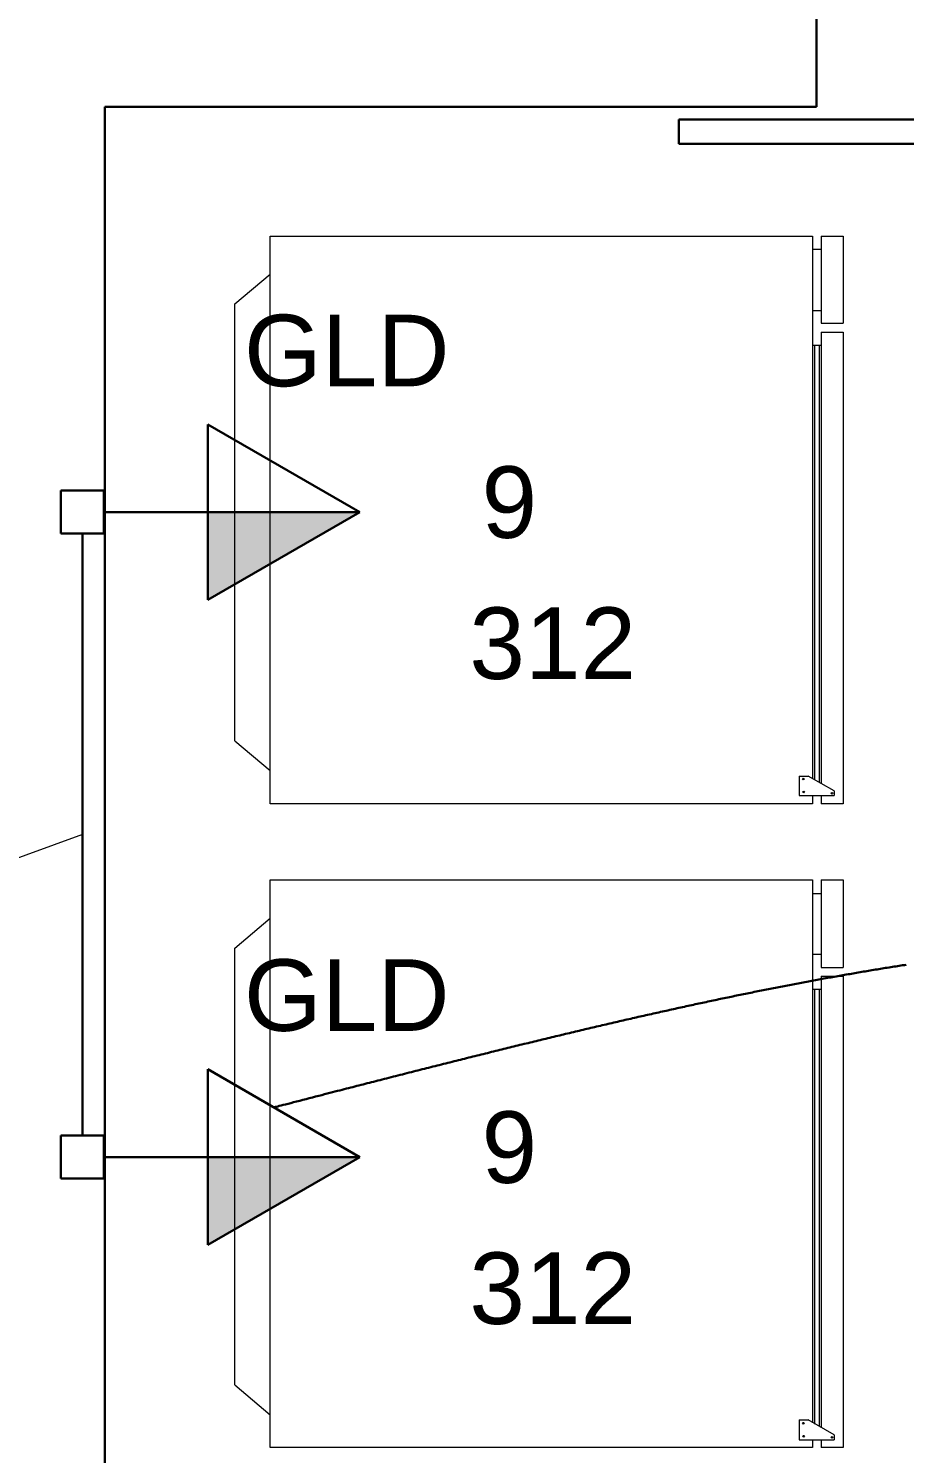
# Model space of a CAD drawing. Header units: millimetres. Extents: x 0 to 55.3, y 20.8 to 61.4.
# Drawn here: x 1.556 to 2.636, y 41.715 to 43.472 of the extents above; entities that cross this region are included whole.
import ezdxf

# ---------------------------------------------------------------- set-up
doc = ezdxf.new("R2010")
doc.units = ezdxf.units.MM
for name, color, linetype, lineweight in [('ARQ_-_ALV_5', 1, 'Continuous', 30), ('ARQ_-_PORTA_2', 2, 'Continuous', 30), ('BLOCOS', 8, 'Continuous', 5), ('EL-Condutos', 4, 'Continuous', 30), ('EL-Textos_fios', 2, 'Continuous', 20), ('EL-Textos_pontos', 2, 'Continuous', 30), ('P-SIMBOL', 3, 'Continuous', 30)]:
    doc.layers.add(name, color=color, linetype=linetype, lineweight=lineweight)
doc.styles.add('Arial', font='Arial')

msp = doc.modelspace()

# ---------------------------------------------------------------- hatches: boundary and pattern name
at = {"layer": 'P-SIMBOL', "linetype": 'Continuous'}
for points in [[(1.777017, 42.875649), (1.964517, 42.875649), (1.777017, 42.767399)], [(1.777027, 42.080299), (1.964527, 42.080299), (1.777027, 41.972049)]]:
    msp.add_hatch(color=256, dxfattribs=at).paths.add_polyline_path(points)

# ---------------------------------------------------------------- linework, layer by layer
at = {"layer": 'ARQ_-_ALV_5'}
for p, q in [((2.528002, 43.525499), (2.528002, 43.375499)), ((1.650002, 41.575499), (1.650002, 43.375499)), ((2.528002, 43.375499), (1.650002, 43.375499))]:
    msp.add_line(p, q, dxfattribs=at)
at = {"layer": 'ARQ_-_PORTA_2'}
for p, q in [((2.358002, 43.329999), (2.358002, 43.359999)), ((2.358002, 43.359999), (3.358002, 43.359999)), ((3.358002, 43.329999), (2.358002, 43.329999))]:
    msp.add_line(p, q, dxfattribs=at)
at = {"layer": 'BLOCOS', "color": 8}
for p, q in [((1.854002, 42.515999), (1.854002, 43.215999)), ((1.854002, 43.215999), (2.523002, 43.215999)), ((2.523002, 43.215999), (2.523002, 42.546999)), ((2.523002, 43.199999), (2.533502, 43.199999)), ((2.533502, 43.215999), (2.533502, 43.108499)), ((2.533502, 43.215999), (2.560502, 43.215999)), ((2.560502, 43.215999), (2.560502, 43.108499)), ((2.523002, 43.124499), (2.533502, 43.124499)), ((2.533502, 43.108499), (2.560502, 43.108499)), ((2.533502, 43.097499), (2.533502, 42.540999)), ((2.533502, 43.097499), (2.560502, 43.097499)), ((2.560502, 43.097499), (2.560502, 42.515999)), ((2.523002, 43.081499), (2.533502, 43.081499)), ((2.525502, 43.081499), (2.525502, 42.545499)), ((2.531002, 43.081499), (2.531002, 42.542499)), ((2.506502, 42.549999), (2.506502, 42.525999)), ((2.506502, 42.549999), (2.517502, 42.549999)), ((2.549502, 42.531999), (2.517502, 42.549999)), ((2.549502, 42.531999), (2.549502, 42.525999)), ((2.523002, 42.515999), (1.854002, 42.515999)), ((2.506502, 42.525999), (2.549502, 42.525999)), ((2.523002, 42.525999), (2.523002, 42.515999)), ((2.533502, 42.525999), (2.533502, 42.515999)), ((2.560502, 42.515999), (2.533502, 42.515999)), ((1.854002, 41.721999), (1.854002, 42.421999)), ((1.854002, 42.421999), (2.523002, 42.421999)), ((2.523002, 42.421999), (2.523002, 41.752499)), ((2.533502, 42.421999), (2.533502, 42.313999)), ((2.533502, 42.421999), (2.560502, 42.421999)), ((2.560502, 42.421999), (2.560502, 42.313999)), ((2.523002, 42.405499), (2.533502, 42.405499)), ((2.523002, 42.330499), (2.533502, 42.330499)), ((2.533502, 42.313999), (2.560502, 42.313999)), ((2.533502, 42.303499), (2.533502, 41.746499)), ((2.533502, 42.303499), (2.560502, 42.303499)), ((2.560502, 42.303499), (2.560502, 41.721999)), ((2.523002, 42.287499), (2.533502, 42.287499)), ((2.525502, 42.287499), (2.525502, 41.750999)), ((2.531002, 42.287499), (2.531002, 41.747999)), ((2.506502, 41.755999), (2.506502, 41.731499)), ((2.506502, 41.755999), (2.517502, 41.755999)), ((2.549502, 41.737499), (2.517502, 41.755999)), ((2.506502, 41.731499), (2.549502, 41.731499)), ((2.523002, 41.731499), (2.523002, 41.721999)), ((2.533502, 41.731499), (2.533502, 41.721999)), ((2.549502, 41.737499), (2.549502, 41.731499)), ((2.523002, 41.721999), (1.854002, 41.721999)), ((2.560502, 41.721999), (2.533502, 41.721999))]:
    msp.add_line(p, q, dxfattribs=at)
at = {"layer": 'BLOCOS'}
for p, q in [((1.810502, 43.132499), (1.854002, 43.168999)), ((1.810502, 42.593499), (1.810502, 43.132499)), ((1.810502, 42.593499), (1.854002, 42.556999)), ((1.810502, 42.337999), (1.854002, 42.374999)), ((1.810502, 41.799499), (1.810502, 42.337999)), ((1.810502, 41.799499), (1.854002, 41.762499))]:
    msp.add_line(p, q, dxfattribs=at)
at = {"layer": 'BLOCOS', "color": 8}
for centre in [(2.511502, 42.546499), (2.512002, 42.530499), (2.547002, 42.528999), (2.511502, 41.751999), (2.512002, 41.735999), (2.547002, 41.734499)]:
    msp.add_circle(centre, 0.001012, dxfattribs=at)
at = {"layer": 'EL-Condutos', "linetype": 'Continuous', "flags": 128}
for points in [[(1.622501, 42.106228), (1.622501, 42.106379), (1.622501, 42.106815), (1.622501, 42.10752), (1.622501, 42.108472), (1.622501, 42.109652), (1.622501, 42.111041), (1.622501, 42.112619), (1.622501, 42.114367), (1.622501, 42.116264), (1.622501, 42.118292), (1.622501, 42.120431), (1.622501, 42.122662), (1.622501, 42.124964), (1.622501, 42.127318), (1.622501, 42.129705), (1.622501, 42.132105), (1.622501, 42.134498), (1.622501, 42.136866), (1.622501, 42.139187), (1.622501, 42.141444), (1.622501, 42.143489), (1.622501, 42.145465), (1.622501, 42.147375), (1.622501, 42.149225), (1.622501, 42.151019), (1.622501, 42.152762), (1.622501, 42.15446), (1.622501, 42.156116), (1.622501, 42.157735), (1.622501, 42.159323), (1.622501, 42.160884), (1.622501, 42.162422), (1.622501, 42.163943), (1.622501, 42.165451), (1.622501, 42.166952), (1.622501, 42.168449), (1.622501, 42.169948), (1.622501, 42.171453), (1.622501, 42.172969), (1.6225, 42.174501), (1.6225, 42.175958), (1.6225, 42.177432), (1.6225, 42.178922), (1.6225, 42.180426), (1.6225, 42.181944), (1.6225, 42.183475), (1.6225, 42.185017), (1.6225, 42.186569), (1.6225, 42.188129), (1.6225, 42.189698), (1.6225, 42.191273), (1.6225, 42.192853), (1.6225, 42.194438), (1.6225, 42.196026), (1.6225, 42.197616), (1.6225, 42.199206), (1.6225, 42.200796), (1.6225, 42.202385), (1.6225, 42.203971), (1.6225, 42.205553), (1.6225, 42.207037), (1.6225, 42.208516), (1.6225, 42.209991), (1.6225, 42.211463), (1.6225, 42.212932), (1.6225, 42.214397), (1.6225, 42.21586), (1.6225, 42.21732), (1.6225, 42.218778), (1.6225, 42.220235), (1.6225, 42.221689), (1.6225, 42.223142), (1.6225, 42.224595), (1.6225, 42.226046), (1.6225, 42.227497), (1.6225, 42.228948), (1.6225, 42.230399), (1.6225, 42.23185), (1.6225, 42.233302), (1.6225, 42.234755), (1.6225, 42.236125), (1.6225, 42.237495), (1.6225, 42.238867), (1.6225, 42.240239), (1.6225, 42.241612), (1.6225, 42.242986), (1.6225, 42.244361), (1.6225, 42.245736), (1.6225, 42.247112), (1.6225, 42.248488), (1.6225, 42.249865), (1.6225, 42.251242), (1.6225, 42.252619), (1.622499, 42.253996), (1.622499, 42.255374), (1.622499, 42.256751), (1.622499, 42.258129), (1.622499, 42.259506), (1.622499, 42.260884), (1.622499, 42.262261), (1.622499, 42.26356), (1.622499, 42.26486), (1.622499, 42.266159), (1.622499, 42.267458), (1.622499, 42.268756), (1.622499, 42.270055), (1.622499, 42.271353), (1.622499, 42.272651), (1.622499, 42.273949), (1.622499, 42.275247), (1.622499, 42.276545), (1.622499, 42.277843), (1.622499, 42.279141), (1.622499, 42.280438), (1.622499, 42.281736), (1.622499, 42.283034), (1.622499, 42.284331), (1.622499, 42.285629), (1.622499, 42.286927), (1.622499, 42.288224), (1.622499, 42.289453), (1.622499, 42.290681), (1.622499, 42.29191), (1.622499, 42.293139), (1.622499, 42.294367), (1.622499, 42.295596), (1.622499, 42.296825), (1.622499, 42.298054), (1.622499, 42.299282), (1.622499, 42.300511), (1.622499, 42.30174), (1.622499, 42.302969), (1.622499, 42.304198), (1.622499, 42.305427), (1.622499, 42.306656), (1.622499, 42.307885), (1.622499, 42.309114), (1.622499, 42.310343), (1.622499, 42.311572), (1.622499, 42.3128), (1.622499, 42.313968), (1.622499, 42.315135), (1.622499, 42.316302), (1.622499, 42.317469), (1.622499, 42.318636), (1.622499, 42.319804), (1.622499, 42.320971), (1.622499, 42.322138), (1.622499, 42.323305), (1.622499, 42.324472), (1.622499, 42.325639), (1.622499, 42.326806), (1.622499, 42.327973), (1.622499, 42.32914), (1.622499, 42.330308), (1.622499, 42.331475), (1.622499, 42.332642), (1.622498, 42.333809), (1.622498, 42.334976), (1.622498, 42.336143), (1.622498, 42.337256), (1.622498, 42.338369), (1.622498, 42.339482), (1.622498, 42.340596), (1.622498, 42.341709), (1.622498, 42.342822), (1.622498, 42.343935), (1.622498, 42.345048), (1.622498, 42.346161), (1.622498, 42.347274), (1.622498, 42.348388), (1.622498, 42.349501), (1.622498, 42.350614), (1.622498, 42.351727), (1.622498, 42.35284), (1.622498, 42.353953), (1.622498, 42.355067), (1.622498, 42.35618), (1.622498, 42.357293), (1.622498, 42.358406), (1.622498, 42.359473), (1.622498, 42.36054), (1.622498, 42.361607), (1.622498, 42.362674), (1.622498, 42.363741), (1.622498, 42.364808), (1.622498, 42.365874), (1.622498, 42.366941), (1.622498, 42.368008), (1.622498, 42.369075), (1.622498, 42.370142), (1.622498, 42.371209), (1.622498, 42.372276), (1.622498, 42.373343), (1.622498, 42.37441), (1.622498, 42.375477), (1.622498, 42.376543), (1.622498, 42.37761), (1.622498, 42.378677), (1.622498, 42.379744), (1.622498, 42.380773), (1.622498, 42.381801), (1.622498, 42.382829), (1.622498, 42.383858), (1.622498, 42.384886), (1.622498, 42.385914), (1.622498, 42.386943), (1.622498, 42.387971), (1.622498, 42.388999), (1.622498, 42.390028), (1.622498, 42.391056), (1.622498, 42.392084), (1.622498, 42.393113), (1.622498, 42.394141), (1.622498, 42.39517), (1.622498, 42.396198), (1.622498, 42.397226), (1.622498, 42.398255), (1.622498, 42.399283), (1.622498, 42.400311), (1.622498, 42.401309), (1.622498, 42.402306), (1.622498, 42.403304), (1.622498, 42.404301), (1.622498, 42.405299), (1.622498, 42.406296), (1.622498, 42.407294), (1.622498, 42.408292), (1.622498, 42.409289), (1.622498, 42.410287), (1.622498, 42.411284), (1.622498, 42.412282), (1.622497, 42.413279), (1.622497, 42.414277), (1.622497, 42.415274), (1.622497, 42.416272), (1.622497, 42.417269), (1.622497, 42.418267), (1.622497, 42.419264), (1.622497, 42.420262), (1.622497, 42.421236), (1.622497, 42.422211), (1.622497, 42.423185), (1.622497, 42.424159), (1.622497, 42.425134), (1.622497, 42.426108), (1.622497, 42.427083), (1.622497, 42.428057), (1.622497, 42.429031), (1.622497, 42.430006), (1.622497, 42.43098), (1.622497, 42.431955), (1.622497, 42.432929), (1.622497, 42.433903), (1.622497, 42.434878), (1.622497, 42.435852), (1.622497, 42.436827), (1.622497, 42.437801), (1.622497, 42.438775), (1.622497, 42.43975), (1.622497, 42.440709), (1.622497, 42.441668), (1.622497, 42.442627), (1.622497, 42.443586), (1.622497, 42.444545), (1.622497, 42.445504), (1.622497, 42.446463), (1.622497, 42.447422), (1.622497, 42.448381), (1.622497, 42.44934), (1.622497, 42.450299), (1.622497, 42.451258), (1.622497, 42.452217), (1.622497, 42.453176), (1.622497, 42.454135), (1.622497, 42.455094), (1.622497, 42.456053), (1.622497, 42.457011), (1.622497, 42.45797), (1.622497, 42.458929), (1.622497, 42.459881), (1.622497, 42.460832), (1.622497, 42.461783), (1.622497, 42.462735), (1.622497, 42.463686), (1.622497, 42.464637), (1.622497, 42.465588), (1.622497, 42.46654), (1.622497, 42.467491), (1.622497, 42.468442), (1.622497, 42.469394), (1.622497, 42.470345), (1.622497, 42.471296), (1.622497, 42.472247), (1.622497, 42.473199), (1.622497, 42.47415), (1.622497, 42.475101), (1.622497, 42.476053), (1.622497, 42.477004), (1.622497, 42.477955), (1.622497, 42.478906), (1.622497, 42.479858), (1.622497, 42.480809), (1.622497, 42.48176), (1.622497, 42.482712), (1.622497, 42.483663), (1.622497, 42.484614), (1.622497, 42.485565), (1.622497, 42.486517), (1.622497, 42.487468), (1.622497, 42.488419), (1.622497, 42.489371), (1.622497, 42.490322), (1.622497, 42.491273), (1.622496, 42.492224), (1.622496, 42.493176), (1.622496, 42.494127), (1.622496, 42.495078), (1.622496, 42.49603), (1.622496, 42.496981), (1.622496, 42.49794), (1.622496, 42.498899), (1.622496, 42.499858), (1.622496, 42.500817), (1.622496, 42.501776), (1.622496, 42.502735), (1.622496, 42.503694), (1.622496, 42.504653), (1.622496, 42.505612), (1.622496, 42.506571), (1.622496, 42.50753), (1.622496, 42.508489), (1.622496, 42.509448), (1.622496, 42.510407), (1.622496, 42.511366), (1.622496, 42.512325), (1.622496, 42.513284), (1.622496, 42.514243), (1.622496, 42.515202), (1.622496, 42.516161), (1.622496, 42.517136), (1.622496, 42.51811), (1.622496, 42.519084), (1.622496, 42.520059), (1.622496, 42.521033), (1.622496, 42.522008), (1.622496, 42.522982), (1.622496, 42.523957), (1.622496, 42.524931), (1.622496, 42.525905), (1.622496, 42.52688), (1.622496, 42.527854), (1.622496, 42.528829), (1.622496, 42.529803), (1.622496, 42.530778), (1.622496, 42.531752), (1.622496, 42.532727), (1.622496, 42.533701), (1.622496, 42.534675), (1.622496, 42.53565), (1.622496, 42.536647), (1.622496, 42.537645), (1.622496, 42.538643), (1.622496, 42.53964), (1.622496, 42.540638), (1.622496, 42.541635), (1.622496, 42.542633), (1.622496, 42.54363), (1.622496, 42.544628), (1.622496, 42.545626), (1.622496, 42.546623), (1.622496, 42.547621), (1.622496, 42.548618), (1.622496, 42.549616), (1.622496, 42.550613), (1.622496, 42.551611), (1.622496, 42.552609), (1.622496, 42.553606), (1.622496, 42.554604), (1.622496, 42.555601), (1.622496, 42.55663), (1.622496, 42.557658), (1.622496, 42.558687), (1.622496, 42.559715), (1.622496, 42.560743), (1.622496, 42.561772), (1.622496, 42.5628), (1.622496, 42.563829), (1.622496, 42.564857), (1.622496, 42.565886), (1.622496, 42.566914), (1.622496, 42.567942), (1.622496, 42.568971), (1.622496, 42.569999), (1.622496, 42.571028), (1.622495, 42.572056), (1.622495, 42.573085), (1.622495, 42.574113), (1.622495, 42.575141), (1.622495, 42.57617), (1.622495, 42.577237), (1.622495, 42.578304), (1.622495, 42.579371), (1.622495, 42.580438), (1.622495, 42.581505), (1.622495, 42.582572), (1.622495, 42.583639), (1.622495, 42.584706), (1.622495, 42.585773), (1.622495, 42.58684), (1.622495, 42.587907), (1.622495, 42.588974), (1.622495, 42.590041), (1.622495, 42.591108), (1.622495, 42.592175), (1.622495, 42.593242), (1.622495, 42.594309), (1.622495, 42.595376), (1.622495, 42.596443), (1.622495, 42.59751), (1.622495, 42.598623), (1.622495, 42.599736), (1.622495, 42.600849), (1.622495, 42.601963), (1.622495, 42.603076), (1.622495, 42.604189), (1.622495, 42.605302), (1.622495, 42.606416), (1.622495, 42.607529), (1.622495, 42.608642), (1.622495, 42.609755), (1.622495, 42.610869), (1.622495, 42.611982), (1.622495, 42.613095), (1.622495, 42.614209), (1.622495, 42.615322), (1.622495, 42.616435), (1.622495, 42.617548), (1.622495, 42.618661), (1.622495, 42.619775), (1.622495, 42.620942), (1.622495, 42.622109), (1.622495, 42.623276), (1.622495, 42.624444), (1.622495, 42.625611), (1.622495, 42.626778), (1.622495, 42.627945), (1.622495, 42.629112), (1.622495, 42.63028), (1.622495, 42.631447), (1.622495, 42.632614), (1.622495, 42.633781), (1.622495, 42.634948), (1.622495, 42.636116), (1.622495, 42.637283), (1.622495, 42.63845), (1.622495, 42.639618), (1.622495, 42.640785), (1.622495, 42.641952), (1.622495, 42.643119), (1.622495, 42.644349), (1.622495, 42.645578), (1.622495, 42.646807), (1.622495, 42.648036), (1.622495, 42.649265), (1.622495, 42.650494), (1.622494, 42.651723), (1.622494, 42.652952), (1.622494, 42.654181), (1.622494, 42.65541), (1.622494, 42.656639), (1.622494, 42.657868), (1.622494, 42.659097), (1.622494, 42.660326), (1.622494, 42.661555), (1.622494, 42.662783), (1.622494, 42.664012), (1.622494, 42.665241), (1.622494, 42.666469), (1.622494, 42.667698), (1.622494, 42.668996), (1.622494, 42.670294), (1.622494, 42.671592), (1.622494, 42.672889), (1.622494, 42.674187), (1.622494, 42.675485), (1.622494, 42.676783), (1.622494, 42.678081), (1.622494, 42.679379), (1.622494, 42.680677), (1.622494, 42.681975), (1.622494, 42.683273), (1.622494, 42.684571), (1.622494, 42.68587), (1.622494, 42.687168), (1.622494, 42.688467), (1.622494, 42.689766), (1.622494, 42.691065), (1.622494, 42.692365), (1.622494, 42.693665), (1.622494, 42.695042), (1.622494, 42.696419), (1.622494, 42.697797), (1.622494, 42.699175), (1.622494, 42.700552), (1.622494, 42.70193), (1.622494, 42.703308), (1.622494, 42.704685), (1.622494, 42.706062), (1.622494, 42.707439), (1.622494, 42.708815), (1.622494, 42.710191), (1.622494, 42.711567), (1.622494, 42.712941), (1.622494, 42.714315), (1.622494, 42.715689), (1.622494, 42.717061), (1.622494, 42.718433), (1.622494, 42.719804), (1.622494, 42.721174), (1.622494, 42.722627), (1.622494, 42.724079), (1.622494, 42.72553), (1.622494, 42.726981), (1.622494, 42.728432), (1.622494, 42.729884), (1.622493, 42.731335), (1.622493, 42.732788), (1.622493, 42.734241), (1.622493, 42.735696), (1.622493, 42.737152), (1.622493, 42.738611), (1.622493, 42.740071), (1.622493, 42.741534), (1.622493, 42.743), (1.622493, 42.744468), (1.622493, 42.74594), (1.622493, 42.747416), (1.622493, 42.748895), (1.622493, 42.750379), (1.622493, 42.751961), (1.622493, 42.753547), (1.622493, 42.755136), (1.622493, 42.756727), (1.622493, 42.758317), (1.622493, 42.759907), (1.622493, 42.761495), (1.622493, 42.76308), (1.622493, 42.764661), (1.622493, 42.766236), (1.622493, 42.767805), (1.622493, 42.769366), (1.622493, 42.770918), (1.622493, 42.77246), (1.622493, 42.773991), (1.622493, 42.775509), (1.622493, 42.777014), (1.622493, 42.778504), (1.622493, 42.779978), (1.622493, 42.781435), (1.622493, 42.782967), (1.622493, 42.784484), (1.622493, 42.785989), (1.622493, 42.787488), (1.622493, 42.788985), (1.622493, 42.790486), (1.622493, 42.791994), (1.622493, 42.793515), (1.622493, 42.795054), (1.622493, 42.796615), (1.622493, 42.798203), (1.622493, 42.799823), (1.622493, 42.801479), (1.622493, 42.803176), (1.622493, 42.80492), (1.622493, 42.806715), (1.622493, 42.808565), (1.622492, 42.810475), (1.622492, 42.812451), (1.622492, 42.814496), (1.622492, 42.816753), (1.622492, 42.819075), (1.622492, 42.821443), (1.622492, 42.823837), (1.622492, 42.826237), (1.622492, 42.828624), (1.622492, 42.830979), (1.622492, 42.833281), (1.622492, 42.835511), (1.622492, 42.837651), (1.622492, 42.839679), (1.622492, 42.841577), (1.622492, 42.843325), (1.622492, 42.844903), (1.622492, 42.846292), (1.622492, 42.847472), (1.622492, 42.848425), (1.622492, 42.849129), (1.622492, 42.849566), (1.622492, 42.849716)], [(2.638221, 42.317444), (2.636128, 42.317119), (2.634034, 42.316792), (2.631941, 42.316464), (2.629848, 42.316135), (2.627755, 42.315805), (2.625652, 42.315472), (2.623549, 42.315138), (2.621446, 42.314802), (2.619343, 42.314465), (2.61724, 42.314127), (2.615138, 42.313788), (2.613036, 42.313448), (2.610934, 42.313107), (2.608832, 42.312764), (2.60673, 42.31242), (2.604629, 42.312075), (2.602528, 42.311729), (2.600427, 42.311382), (2.598326, 42.311034), (2.596225, 42.310684), (2.594124, 42.310333), (2.592024, 42.309981), (2.589924, 42.309628), (2.587824, 42.309274), (2.585724, 42.308919), (2.583608, 42.308559), (2.581492, 42.308199), (2.579377, 42.307837), (2.577261, 42.307474), (2.575146, 42.307111), (2.57303, 42.306745), (2.570915, 42.306379), (2.568801, 42.306012), (2.566686, 42.305643), (2.564572, 42.305274), (2.562457, 42.304903), (2.560343, 42.304531), (2.55823, 42.304158), (2.556116, 42.303784), (2.554002, 42.303409), (2.551889, 42.303033), (2.549776, 42.302656), (2.547663, 42.302277), (2.545551, 42.301898), (2.543438, 42.301517), (2.541304, 42.301131), (2.539169, 42.300745), (2.537035, 42.300357), (2.5349, 42.299967), (2.532766, 42.299577), (2.530633, 42.299186), (2.528499, 42.298794), (2.526366, 42.2984), (2.524233, 42.298006), (2.5221, 42.29761), (2.519967, 42.297214), (2.517834, 42.296816), (2.515702, 42.296417), (2.51357, 42.296018), (2.511438, 42.295617), (2.509306, 42.295215), (2.507174, 42.294812), (2.505043, 42.294408), (2.502912, 42.294003), (2.500781, 42.293597), (2.498622, 42.293185), (2.496463, 42.292771), (2.494304, 42.292356), (2.492145, 42.291941), (2.489987, 42.291524), (2.487829, 42.291107), (2.485671, 42.290688), (2.483513, 42.290268), (2.481356, 42.289848), (2.479198, 42.289426), (2.477041, 42.289003), (2.474884, 42.28858), (2.472728, 42.288155), (2.470571, 42.287729), (2.468415, 42.287302), (2.466258, 42.286875), (2.464103, 42.286446), (2.461947, 42.286017), (2.459791, 42.285586), (2.457636, 42.285154), (2.455446, 42.284715), (2.453257, 42.284275), (2.451069, 42.283833), (2.44888, 42.283391), (2.446691, 42.282948), (2.444503, 42.282504), (2.442315, 42.282059), (2.440127, 42.281612), (2.437939, 42.281165), (2.435752, 42.280717), (2.433564, 42.280268), (2.431377, 42.279818), (2.42919, 42.279368), (2.427004, 42.278916), (2.424817, 42.278463), (2.422631, 42.27801), (2.420445, 42.277555), (2.418259, 42.2771), (2.416073, 42.276643), (2.413887, 42.276186), (2.411662, 42.27572), (2.409437, 42.275252), (2.407212, 42.274784), (2.404987, 42.274315), (2.402763, 42.273845), (2.400539, 42.273374), (2.398315, 42.272902), (2.396091, 42.272429), (2.393867, 42.271955), (2.391644, 42.271481), (2.38942, 42.271005), (2.387197, 42.270529), (2.384974, 42.270052), (2.382752, 42.269574), (2.380529, 42.269095), (2.378307, 42.268615), (2.376084, 42.268135), (2.373862, 42.267653), (2.37164, 42.267171), (2.369419, 42.266688), (2.367152, 42.266194), (2.364885, 42.2657), (2.362619, 42.265204), (2.360352, 42.264708), (2.358086, 42.264211), (2.35582, 42.263713), (2.353554, 42.263214), (2.351289, 42.262714), (2.349023, 42.262214), (2.346758, 42.261713), (2.344493, 42.261211), (2.342228, 42.260708), (2.339963, 42.260204), (2.337699, 42.2597), (2.335434, 42.259195), (2.33317, 42.258689), (2.330906, 42.258182), (2.328642, 42.257674), (2.326378, 42.257166), (2.324115, 42.256657), (2.3218, 42.256136), (2.319486, 42.255614), (2.317172, 42.255091), (2.314858, 42.254567), (2.312544, 42.254043), (2.310231, 42.253518), (2.307917, 42.252992), (2.305604, 42.252465), (2.303291, 42.251938), (2.300978, 42.25141), (2.298665, 42.250881), (2.296353, 42.250351), (2.294041, 42.249821), (2.291728, 42.24929), (2.289416, 42.248758), (2.287104, 42.248226), (2.284793, 42.247693), (2.282481, 42.247159), (2.28017, 42.246624), (2.277859, 42.246089), (2.275491, 42.24554), (2.273124, 42.244991), (2.270756, 42.24444), (2.268389, 42.243889), (2.266022, 42.243337), (2.263655, 42.242785), (2.261289, 42.242232), (2.258922, 42.241678), (2.256556, 42.241123), (2.25419, 42.240568), (2.251823, 42.240012), (2.249458, 42.239456), (2.247092, 42.238899), (2.244726, 42.238341), (2.242361, 42.237783), (2.239995, 42.237224), (2.23763, 42.236664), (2.235265, 42.236104), (2.2329, 42.235543), (2.230535, 42.234981), (2.228108, 42.234404), (2.225681, 42.233827), (2.223254, 42.233248), (2.220827, 42.232669), (2.218401, 42.23209), (2.215974, 42.23151), (2.213548, 42.230929), (2.211122, 42.230348), (2.208697, 42.229766), (2.206271, 42.229184), (2.203845, 42.228601), (2.20142, 42.228017), (2.198995, 42.227433), (2.19657, 42.226848), (2.194146, 42.226263), (2.191721, 42.225677), (2.189297, 42.225091), (2.186873, 42.224504), (2.18445, 42.223917), (2.182026, 42.223329), (2.179536, 42.222724), (2.177045, 42.222119), (2.174555, 42.221513), (2.172065, 42.220907), (2.169575, 42.2203), (2.167085, 42.219693), (2.164595, 42.219085), (2.162105, 42.218476), (2.159616, 42.217867), (2.157126, 42.217257), (2.154636, 42.216647), (2.152146, 42.216036), (2.149656, 42.215425), (2.147166, 42.214813), (2.144675, 42.214201), (2.142184, 42.213588), (2.139693, 42.212974), (2.137202, 42.21236), (2.13471, 42.211745), (2.132218, 42.211129), (2.129652, 42.210495), (2.127086, 42.20986), (2.124519, 42.209225), (2.121953, 42.208589), (2.119387, 42.207953), (2.116821, 42.207316), (2.114255, 42.206679), (2.11169, 42.206042), (2.109125, 42.205404), (2.106561, 42.204766), (2.103998, 42.204127), (2.101436, 42.203489), (2.098875, 42.20285), (2.096316, 42.202211), (2.093757, 42.201573), (2.091201, 42.200934), (2.088646, 42.200295), (2.086093, 42.199656), (2.083542, 42.199017), (2.080993, 42.198379), (2.078368, 42.19772), (2.075745, 42.197062), (2.073123, 42.196404), (2.070502, 42.195746), (2.067881, 42.195087), (2.06526, 42.194428), (2.062638, 42.193768), (2.060015, 42.193107), (2.05739, 42.192446), (2.054762, 42.191783), (2.052132, 42.19112), (2.049498, 42.190455), (2.04686, 42.189789), (2.044217, 42.189121), (2.041569, 42.188451), (2.038916, 42.18778), (2.036256, 42.187106), (2.03359, 42.186431), (2.030917, 42.185753), (2.028236, 42.185073), (2.025461, 42.184369), (2.022679, 42.183662), (2.019893, 42.182955), (2.017104, 42.182246), (2.014314, 42.181536), (2.011526, 42.180827), (2.008742, 42.180118), (2.005964, 42.179411), (2.003193, 42.178705), (2.000433, 42.178001), (1.997684, 42.177301), (1.994949, 42.176603), (1.992231, 42.17591), (1.989531, 42.17522), (1.986851, 42.174536), (1.984193, 42.173858), (1.981561, 42.173185), (1.978954, 42.172519), (1.976377, 42.17186), (1.97383, 42.171209), (1.971232, 42.170545), (1.968661, 42.169887), (1.966108, 42.169234), (1.963566, 42.168583), (1.961027, 42.167933), (1.958481, 42.16728), (1.955922, 42.166624), (1.95334, 42.165962), (1.950728, 42.165292), (1.948078, 42.164612), (1.945381, 42.163919), (1.942629, 42.163212), (1.939814, 42.162489), (1.936928, 42.161746), (1.933963, 42.160983), (1.93091, 42.160198), (1.927761, 42.159387), (1.924508, 42.158549), (1.921144, 42.157682), (1.917659, 42.156783), (1.913928, 42.155821), (1.910092, 42.154831), (1.906183, 42.153822), (1.902232, 42.152803), (1.898273, 42.151781), (1.894337, 42.150764), (1.890456, 42.149762), (1.886662, 42.148782), (1.882987, 42.147833), (1.879464, 42.146923), (1.876124, 42.14606), (1.873, 42.145253), (1.870123, 42.144509), (1.867526, 42.143838), (1.86524, 42.143247), (1.863298, 42.142746), (1.861731, 42.142341), (1.860573, 42.142041), (1.859854, 42.141855), (1.859608, 42.141792)]]:
    msp.add_lwpolyline(points, dxfattribs=at)
at = {"layer": 'EL-Textos_fios'}
msp.add_line((1.622497, 42.477949), (1.399007, 42.396749), dxfattribs=at)
at = {"layer": 'P-SIMBOL'}
for p, q in [((1.777017, 42.983899), (1.964517, 42.875649)), ((1.777017, 42.767399), (1.777017, 42.983899)), ((1.595972, 42.849099), (1.595972, 42.902149)), ((1.595972, 42.902149), (1.649012, 42.902149)), ((1.649012, 42.902149), (1.649012, 42.849099)), ((1.777017, 42.875649), (1.649012, 42.875649)), ((1.964517, 42.875649), (1.777017, 42.875649)), ((1.964517, 42.875649), (1.777017, 42.767399)), ((1.649012, 42.849099), (1.595972, 42.849099)), ((1.777027, 42.188549), (1.964527, 42.080299)), ((1.777027, 41.972049), (1.777027, 42.188549)), ((1.595982, 42.053799), (1.595982, 42.106799)), ((1.595982, 42.106799), (1.649022, 42.106799)), ((1.649022, 42.106799), (1.649022, 42.053799)), ((1.777027, 42.080299), (1.649022, 42.080299)), ((1.964527, 42.080299), (1.777027, 42.080299)), ((1.964527, 42.080299), (1.777027, 41.972049)), ((1.649022, 42.053799), (1.595982, 42.053799))]:
    msp.add_line(p, q, dxfattribs=at)

# ---------------------------------------------------------------- texts
at = {"layer": 'EL-Textos_pontos', "char_height": 0.08825, "attachment_point": 8, "line_spacing_factor": 0.798, "style": 'Arial'}
for s, insert, width in [('GLD', (1.948502, 43.029621), 0.3177), ('9', (2.149002, 42.842621), 0.1059), ('312', (2.202502, 42.668621), 0.3177), ('GLD', (1.948502, 42.234621), 0.3177), ('9', (2.149002, 42.047121), 0.1059), ('312', (2.202502, 41.873121), 0.3177)]:
    msp.add_mtext(s, dxfattribs=dict(at, insert=insert, width=width))

doc.saveas('drawing.dxf')
